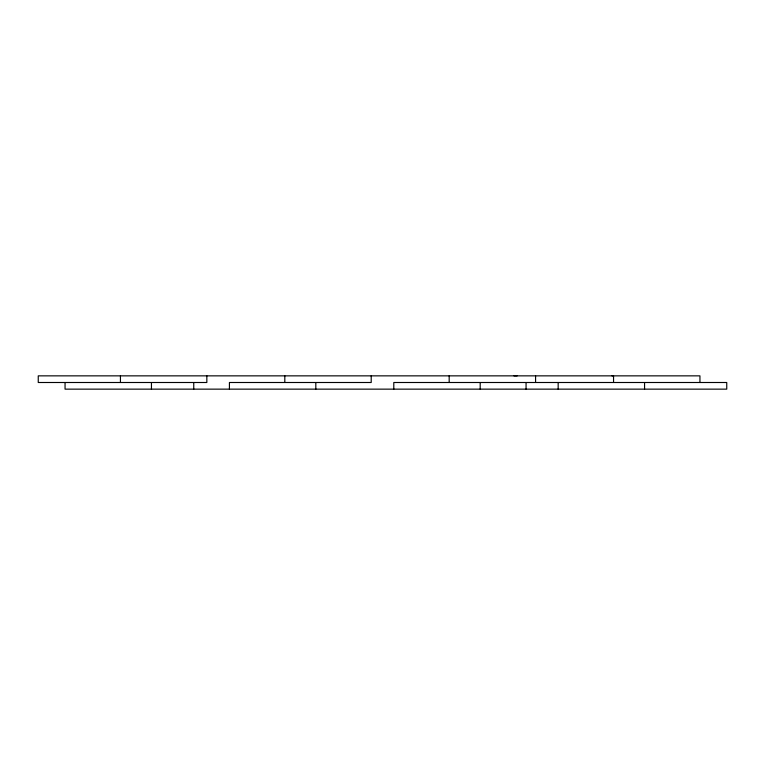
<?xml version="1.0" encoding="UTF-8"?>
<svg xmlns="http://www.w3.org/2000/svg" width="765" height="765" viewBox="0 0 765 765"><rect width="100%" height="100%" fill="white"/><g stroke="black" fill="none" stroke-linecap="round" stroke-linejoin="round"><path stroke-width="1.15" d="M193.755 389.146L193.755 382.5M526.062 389.146L526.062 382.5M513.975 375.854L517.15 375.854M611.971 375.854L613.243 375.854M699.946 382.5L699.946 375.854L38.25 375.854L38.25 382.5L206.837 382.5L206.837 375.854M644.56 382.5L644.56 389.146M613.549 375.854L613.549 382.5M558.163 382.5L558.163 389.146M535.577 375.854L535.577 382.5M480.191 382.5L480.191 389.146M449.179 375.854L449.179 382.5M393.793 389.146L393.793 382.5L726.75 382.5L726.75 389.146L65.054 389.146L65.054 382.5M371.207 375.854L371.207 382.5L229.423 382.5L229.423 389.146M315.821 382.5L315.821 389.146M284.81 375.854L284.81 382.5M151.451 382.5L151.451 389.146M120.44 375.854L120.44 382.5"/></g></svg>
